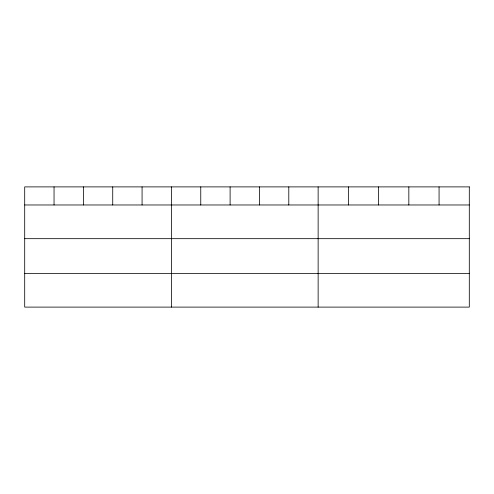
<?xml version="1.0" encoding="UTF-8"?>
<svg xmlns="http://www.w3.org/2000/svg" width="494" height="494" viewBox="0 0 494 494"><rect width="100%" height="100%" fill="white"/><g stroke="black" fill="none" stroke-linecap="round" stroke-linejoin="round"><path stroke-width="0.74" d="M24.7 204.973L469.3 204.973M24.7 238.676L469.3 238.676M24.7 273.404L469.3 273.404M439.067 186.893L439.067 204.973M408.834 186.893L408.834 204.973M378.602 186.893L378.602 204.973M348.369 186.893L348.369 204.973M318.136 186.893L318.136 307.107M288.792 186.893L288.792 204.973M259.449 186.893L259.449 204.973M230.105 186.893L230.105 204.973M200.762 186.893L200.762 204.973M171.418 186.893L171.418 307.107M142.074 186.893L142.074 204.973M112.731 186.893L112.731 204.973M83.387 186.893L83.387 204.973M54.044 186.893L54.044 204.973M469.3 186.893L24.7 186.893L24.7 307.107L469.3 307.107L469.3 186.893"/></g></svg>
